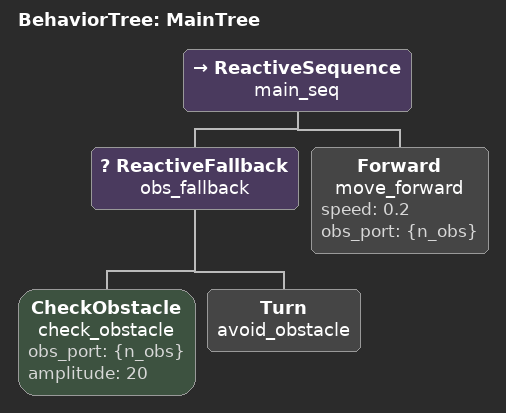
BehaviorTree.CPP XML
<root>
    <BehaviorTree ID="MainTree">
        <ReactiveSequence name="main_seq">
            <ReactiveFallback name="obs_fallback">
                <CheckObstacle name="check_obstacle" obs_port="{n_obs}" amplitude="20" />
                <Turn name="avoid_obstacle" />
            </ReactiveFallback>
            <Forward name="move_forward" speed="0.2" obs_port="{n_obs}" />
        </ReactiveSequence>
    </BehaviorTree>
    <Code>
        <CheckObstacle>
            import py_trees
            import sensor_msgs
            from tree_gardener import tree_tools

            def check_obstacle_in_laser(laser_measures, amplitude):

                    relevant_measures = laser_measures[:amplitude] + laser_measures[-amplitude:]

                    for measure in relevant_measures:

                        if measure &lt; 1:
                            return True

                    return False

            class CheckObstacle(py_trees.behaviour.Behaviour):

                def __init__(self, name, ports = None):

                    """ Constructor, executed when the class is instantiated """

                    # Configure the name of the behaviour
                    super().__init__(name)
                    self.logger.debug("%s.__init__()" % (self.__class__.__name__))

                    # Get the ports
                    self.ports = ports

                def setup(self, **kwargs: int) -&gt; None:

                    """ Executed when the setup function is called upon the tree """

                    # Get the node passed from the tree (needed for interaction with ROS)
                    try:
                        self.node = kwargs['node']
                    except KeyError as e:
                        error_message = "Couldn't find the tree node"
                        raise KeyError(error_message) from e

                    # Setup the subscription to the laser
                    self.subscription = self.node.create_subscription(
                        sensor_msgs.msg.LaserScan,
                        '/scan',
                        self.listener_callback,
                        10)

                    self.scan = sensor_msgs.msg.LaserScan()

                    # Init the obstacle counter
                    self.n_obs = 0

                def listener_callback(self, msg) -&gt; None:
                    self.scan = msg

                def initialise(self) -&gt; None:

                    """ Executed when coming from an idle state """

                    # Debugging
                    self.logger.debug("%s.initialise()" % (self.__class__.__name__))

                def update(self) -&gt; py_trees.common.Status:

                    """ Executed when the action is ticked. Do not block! """

                    # Check the laser measures
                    if len(self.scan.ranges) == 0: new_status = py_trees.common.Status.INVALID

                    # Check if there is an obstacle
                    amplitude = int(tree_tools.get_port_content(self.ports["amplitude"]))
                    obstacle = check_obstacle_in_laser(self.scan.ranges, amplitude)
                    if not obstacle: new_status = py_trees.common.Status.SUCCESS
                    else:
                        self.n_obs += 1
                        tree_tools.set_port_content(self.ports["obs_port"], self.n_obs)
                        new_status = py_trees.common.Status.FAILURE

                    return new_status

                def terminate(self, new_status: py_trees.common.Status) -&gt; None:

                    """ Called whenever the behaviour switches to a non-running state """

                    # Debugging
                    self.logger.debug("%s.terminate()[%s-&gt;%s]" % (self.__class__.__name__, self.status, new_status))

        </CheckObstacle>
        <Turn>
            import py_trees
            import geometry_msgs

            class Turn(py_trees.behaviour.Behaviour):

                def __init__(self, name, ports = None):

                    """ Constructor, executed when the class is instantiated """

                    # Configure the name of the behaviour
                    super().__init__(name)
                    self.logger.debug("%s.__init__()" % (self.__class__.__name__))

                    # Get the ports
                    self.ports = ports

                def setup(self, **kwargs: int) -&gt; None:

                    """ Executed when the setup function is called upon the tree """

                    # Get the node passed from the tree (needed for interaction with ROS)
                    try:
                        self.node = kwargs['node']
                    except KeyError as e:
                        error_message = "Couldn't find the tree node"
                        raise KeyError(error_message) from e

                    # Setup the publisher for the robot speed
                    self.publisher = self.node.create_publisher(
                        msg_type=geometry_msgs.msg.Twist,
                        topic="/cmd_vel",
                        qos_profile=10
                    )

                def initialise(self) -&gt; None:

                    """ Executed when coming from an idle state """

                    # Debugging
                    self.logger.debug("%s.initialise()" % (self.__class__.__name__))

                def update(self) -&gt; py_trees.common.Status:

                    """ Executed when the action is ticked. Do not block! """

                    # Publish the speed msg
                    msg = geometry_msgs.msg.Twist()
                    msg.angular.z = 0.4
                    self.publisher.publish(msg)

                    return py_trees.common.Status.RUNNING

                def terminate(self, new_status: py_trees.common.Status) -&gt; None:

                    """ Called whenever the behaviour switches to a non-running state """

                    # Debugging
                    self.logger.debug("%s.terminate()[%s-&gt;%s]" % (self.__class__.__name__, self.status, new_status))

        </Turn>
        <Forward>
            import py_trees
            import geometry_msgs
            import std_msgs
            from tree_gardener import tree_tools
            from cv_bridge import CvBridge
            import sensor_msgs
            import cv2

            class Forward(py_trees.behaviour.Behaviour):

                def __init__(self, name, ports = None):

                    """ Constructor, executed when the class is instantiated """

                    # Configure the name of the behaviour
                    super().__init__(name)
                    self.logger.debug("%s.__init__()" % (self.__class__.__name__))

                    # Get the ports
                    self.ports = ports

                def setup(self, **kwargs) -&gt; None:

                    """ Executed when the setup function is called upon the tree """

                    # Get the node passed from the tree (needed for interaction with ROS)
                    try:
                        self.node = kwargs['node']
                    except KeyError as e:
                        error_message = "Couldn't find the tree node"
                        raise KeyError(error_message) from e

                    # Setup the publisher for the robot speed
                    self.publisher = self.node.create_publisher(
                        msg_type=geometry_msgs.msg.Twist,
                        topic="/cmd_vel",
                        qos_profile=10
                    )

                    # Setup the publisher for n_obs
                    self.publisher2 = self.node.create_publisher(
                        msg_type=std_msgs.msg.String,
                        topic="/n_obs",
                        qos_profile=10
                    )

                    # Setup the subscription to camera
                    self.subscription = self.node.create_subscription(
                        sensor_msgs.msg.Image,
                        '/camera/image_raw',
                        self.listener_callback,
                        10
                    )

                    self.bridge = CvBridge()
                    self.img_received = False

                def listener_callback(self, msg):

                    self.last_img = self.bridge.imgmsg_to_cv2(msg)
                    self.img_received = True

                def initialise(self) -&gt; None:

                    """ Executed when coming from an idle state """

                    # Debugging
                    self.logger.debug("%s.initialise()" % (self.__class__.__name__))

                def update(self) -&gt; py_trees.common.Status:

                    """ Executed when the action is ticked. Do not block! """

                    # Publish the speed msg
                    msg = geometry_msgs.msg.Twist()
                    msg.linear.x = float(tree_tools.get_port_content(self.ports["speed"]))
                    self.publisher.publish(msg)

                    # Publish the number of obstacles retrieved from the port
                    nobs = tree_tools.get_port_content(self.ports["obs_port"])
                    str_pub = std_msgs.msg.String()
                    str_pub.data = str(nobs)
                    self.publisher2.publish(str_pub)

                    if self.img_received:
                        cv2.imshow("Robot img", self.last_img)
                        cv2.waitKey(1)

                    return py_trees.common.Status.RUNNING

                def terminate(self, new_status: py_trees.common.Status) -&gt; None:

                    """ Called whenever the behaviour switches to a non-running state """

                    # Stop the robot
                    msg = geometry_msgs.msg.Twist()
                    msg.linear.x = 0.0
                    self.publisher.publish(msg)

                    # Debugging
                    self.logger.debug("%s.terminate()[%s-&gt;%s]" % (self.__class__.__name__, self.status, new_status))
        </Forward>
    </Code>
</root>
